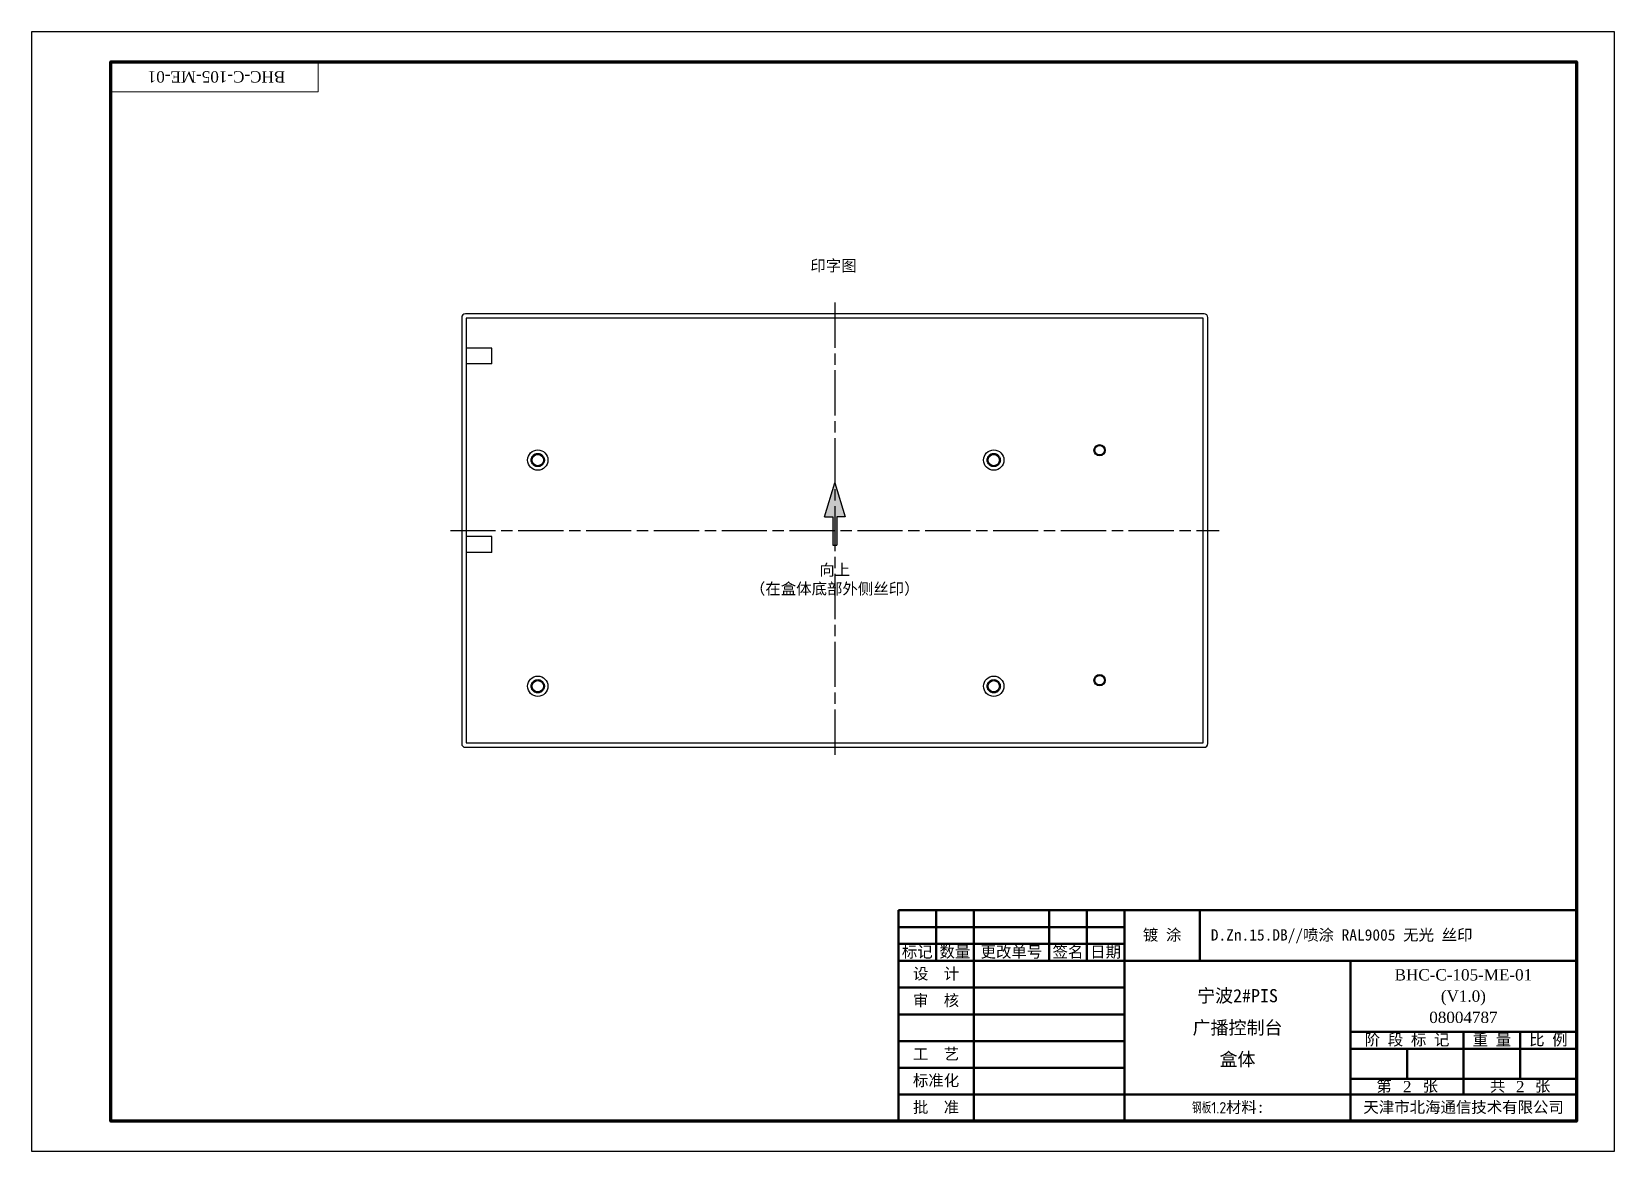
# Model space of a CAD drawing. Header units: millimetres. Extents: x 444 to 1461, y -41 to 357.
# Drawn here: x 1041.4 to 1461.4, y 0 to 297 of the extents above; entities that cross this region are included whole.
import ezdxf
from ezdxf.enums import TextEntityAlignment as Align

# ---------------------------------------------------------------- set-up
doc = ezdxf.new("R2010")
doc.units = ezdxf.units.MM
doc.linetypes.add('AM_ISO08W050', pattern=[18, 12, -1.5, 3, -1.5])
doc.layers.add('02___PRT_ALL_AXES', color=7, linetype='Continuous')
for name, color, linetype, lineweight in [('AM_0', 7, 'Continuous', 50), ('AM_5', 3, 'Continuous', 25), ('AM_6', 2, 'Continuous', 35), ('AM_6 @ 1', 2, 'Continuous', 35), ('AM_7', 4, 'AM_ISO08W050', 25), ('AM_8', 1, 'Continuous', 25), ('图层1', 6, 'Continuous', 30), ('图层5', 1, 'Continuous', 30)]:
    doc.layers.add(name, color=color, linetype=linetype, lineweight=lineweight)
doc.styles.add('fs', font='SIMFANG.TTF')
doc.styles.get("Standard").update_dxf_attribs({"font": 'ISOCP.SHX', "bigfont": 'gbcbig.shx'})
doc.styles.add('tnr', font='TIMES.TTF')

# ---------------------------------------------------------------- blocks, each defined once
blk = doc.blocks.new('BH-BORDER-A3')
at = {"color": 0, "lineweight": 13, "ltscale": 0.4}
for p in [(76, 289), (21, 281)]:
    blk.add_line(p, (76, 281), dxfattribs=at)
at = {"lineweight": 100, "ltscale": 0.4}
blk.add_lwpolyline([(410, 8), (21, 8), (21, 289), (410, 289)], close=True, dxfattribs=at)
at = {"layer": 'AM_8', "ltscale": 0.4}
blk.add_lwpolyline([(0, 0), (420, 0), (420, 297), (0, 297)], close=True, dxfattribs=at)
at = {"layer": 'AM_6', "color": 2, "ltscale": 0.4, "style": 'tnr'}
blk.add_attdef('TBA-2477AF-ME-00-00-00', text='', height=3, rotation=180, dxfattribs=at).set_placement((49.05, 285), align=Align.MIDDLE_CENTER)
blk = doc.blocks.new('*U55')
at = {"layer": 'AM_5', "lineweight": 0}
ref = blk.add_blockref('BH-BORDER-A3', (1041.41, 0), dxfattribs=at)
ref.add_attrib('TBA-2477AF-ME-00-00-00', 'BHC-C-105-ME-01', dxfattribs={"layer": 'AM_6 @ 1', "color": 2, "ltscale": 0.4, "height": 3, "rotation": 180, "style": 'tnr'}).set_placement((1090.46, 285), align=Align.MIDDLE_CENTER)
blk = doc.blocks.new('BH-TITLEBLOCK')
at = {"layer": 'AM_0', "lineweight": 50}
for p, q in [((-180, 56), (0, 56)), ((-180, 56), (-180, 0)), ((-170, 56), (-170, 42.5)), ((-160, 56), (-160, 0)), ((-140, 56), (-140, 42.5)), ((-140, 56), (-140, 42.5)), ((-140, 56), (-140, 42.5)), ((-130, 56), (-130, 42.5)), ((-130, 56), (-130, 42.5)), ((-130, 56), (-130, 42.5)), ((-120, 56), (-120, 0)), ((-100, 56), (-100, 42.5)), ((-180, 51.5), (-120, 51.5)), ((-180, 47), (-120, 47)), ((-180, 42.5), (0, 42.5)), ((-60, 42.5), (-60, 0)), ((-180, 35.42), (-120, 35.42)), ((-180, 28.34), (-120, 28.34)), ((-180, 21.26), (-120, 21.26)), ((-60, 23.7), (0, 23.7)), ((-30, 23.7), (-30, 7.1)), ((-15, 23.7), (-15, 11.2)), ((-60, 19.2), (0, 19.2)), ((-45, 19.2), (-45, 11.2)), ((-180, 14.18), (-120, 14.18)), ((-59.94, 11.2), (0, 11.2)), ((-180, 7.1), (0, 7.1))]:
    blk.add_line(p, q, dxfattribs=at)
at = {"layer": 'AM_0', "lineweight": 100, "ltscale": 0.4}
blk.add_lwpolyline([(0, 56), (0, 0), (-180, 0)], dxfattribs=at)
at = {"layer": 'AM_6', "color": 2, "style": 'fs'}
blk.add_attdef('D.ZN.15.DB//喷涂-RAL9004-亚光//丝印', (-97.09, 47.91), '', height=3, dxfattribs=at)
at = {"layer": 'AM_6', "color": 2, "style": 'tnr'}
for tag, p in [('TBA-2477AF-ME-00-00-00', (-30.06, 37.32)), ('(V1.0)', (-30.06, 31.68)), ('00000000', (-30.05, 26.04))]:
    blk.add_attdef(tag, text='', height=3, dxfattribs=at).set_placement(p, align=Align.CENTER)
at = {"layer": 'AM_6', "color": 2, "style": 'fs'}
blk.add_attdef('项目名称', text='', height=3.5, dxfattribs=at).set_placement((-90, 35.04), align=Align.TOP_CENTER)
at = {"layer": 'AM_6', "color": 2}
for tag, height, style, p in [('产品名称', 3.5, 'fs', (-90, 24.8)), ('1', 3, 'tnr', (-44.97, 9.15)), ('2', 3, 'tnr', (-14.99, 9.15))]:
    blk.add_attdef(tag, text='', height=height, dxfattribs=dict(at, style=style)).set_placement(p, align=Align.MIDDLE_CENTER)
at = {"layer": 'AM_6', "color": 2, "style": 'fs'}
blk.add_attdef('零件名称', text='', height=3.5, dxfattribs=at).set_placement((-90, 13.62), align=Align.BOTTOM_CENTER)
at = {"layer": 'AM_6', "ltscale": 0.4, "style": 'tnr', "flags": 14}
blk.add_attdef('1:1_001', (-11.43, 14.11), '', height=3, dxfattribs=at)
at = {"layer": 'AM_6', "ltscale": 0.4, "flags": 8}
blk.add_attdef('AL', (-102.06, 2.06), '', height=3, dxfattribs=at)
at = {"layer": 'AM_8', "linetype": 'ByBlock', "ltscale": 0.4, "char_height": 3, "attachment_point": 5}
for s, insert, width in [('{\\fFangSong_GB2312|b0|i0|c134|p49;镀 涂}', (-110, 49.25), 20.003), ('{\\fFangSong_GB2312|b0|i0|c134|p49;标记}', (-175, 44.75), 10), ('{\\fFangSong_GB2312|b0|i0|c134|p49;数量}', (-165, 44.75), 10), ('{\\fFangSong_GB2312|b0|i0|c134|p49;更改单号}', (-150, 44.75), 20), ('{\\fFangSong_GB2312|b0|i0|c134|p49;签名}', (-135, 44.75), 9.9978), ('{\\fFangSong_GB2312|b0|i0|c134|p49;日期}', (-125, 44.75), 10.0022), ('{\\fFangSong_GB2312|b0|i0|c134|p49;设  计}', (-170, 38.96), 20), ('{\\fFangSong_GB2312|b0|i0|c134|p49;审  核}', (-170, 31.88), 20), ('{\\fFangSong_GB2312|b0|i0|c134|p49;阶 段 标 记}', (-45, 21.45), 30), ('{\\fFangSong_GB2312|b0|i0|c134|p49;重 量}', (-22.5, 21.45), 15), ('{\\fFangSong_GB2312|b0|i0|c134|p49;比 例}', (-7.5, 21.45), 15), ('{\\fFangSong_GB2312|b0|i0|c134|p49;工  艺}', (-170, 17.72), 20), ('{\\fFangSong_GB2312|b0|i0|c134|p49;标准化}', (-170, 10.64), 20), ('{\\fFangSong_GB2312|b0|i0|c134|p49;第    张}', (-44.97, 9.15), 29.9401), ('{\\fFangSong_GB2312|b0|i0|c134|p49;共   } {\\fFangSong_GB2312|b0|i0|c134|p49;张}', (-15, 9.17), 30), ('{\\fFangSong_GB2312|b0|i0|c134|p49;批  准}', (-170, 3.55), 20), ('{\\fFangSong_GB2312|b0|i0|c134|p49;  材料:}', (-90, 3.55), 60), ('{\\fFangSong_GB2312|b0|i0|c134|p49;天津市北海通信技术有限公司}', (-30, 3.55), 60)]:
    blk.add_mtext(s, dxfattribs=dict(at, insert=insert, width=width))
blk = doc.blocks.new('*U54')
at = {"layer": 'AM_5', "lineweight": 0}
ref = blk.add_blockref('BH-TITLEBLOCK', (1451.41, 8), dxfattribs=at)
ref.add_attrib('2', '2', dxfattribs={"layer": 'AM_6 @ 1', "color": 2, "height": 3, "style": 'tnr'}).set_placement((1436.43, 17.15), align=Align.MIDDLE_CENTER)
ref.add_attrib('1', '2', dxfattribs={"layer": 'AM_6 @ 1', "color": 2, "height": 3, "style": 'tnr'}).set_placement((1406.44, 17.15), align=Align.MIDDLE_CENTER)
ref.add_attrib('D.ZN.15.DB//喷涂-RAL9004-亚光//丝印', 'D.Zn.15.DB//喷涂 RAL9005 无光 丝印', (1354.32, 55.91), dxfattribs={"layer": 'AM_6 @ 1', "color": 2, "height": 3, "style": 'fs'})
ref.add_attrib('TBA-2477AF-ME-00-00-00', 'BHC-C-105-ME-01', dxfattribs={"layer": 'AM_6 @ 1', "color": 2, "height": 3, "style": 'tnr'}).set_placement((1421.35, 45.32), align=Align.CENTER)
ref.add_attrib('00000000', '08004787', dxfattribs={"layer": 'AM_6 @ 1', "color": 2, "height": 3, "style": 'tnr'}).set_placement((1421.36, 34.04), align=Align.CENTER)
ref.add_attrib('(V1.0)', '(V1.0)', dxfattribs={"layer": 'AM_6 @ 1', "color": 2, "height": 3, "style": 'tnr'}).set_placement((1421.35, 39.68), align=Align.CENTER)
ref.add_attrib('零件名称', '盒体', dxfattribs={"layer": 'AM_6 @ 1', "color": 2, "height": 3.5, "style": 'fs'}).set_placement((1361.41, 21.62), align=Align.BOTTOM_CENTER)
ref.add_attrib('项目名称', '宁波2#PIS', dxfattribs={"layer": 'AM_6 @ 1', "color": 2, "height": 3.5, "style": 'fs'}).set_placement((1361.41, 43.04), align=Align.TOP_CENTER)
ref.add_attrib('产品名称', '广播控制台', dxfattribs={"layer": 'AM_6 @ 1', "color": 2, "height": 3.5, "style": 'fs'}).set_placement((1361.41, 32.8), align=Align.MIDDLE_CENTER)
ref.add_attrib('AL', '钢板1.2', (1349.35, 10.06), dxfattribs={"layer": 'AM_6', "ltscale": 0.4, "height": 3})

msp = doc.modelspace()

# ---------------------------------------------------------------- hatches: boundary and pattern name
at = {"layer": '图层5', "linetype": 'ByBlock', "ltscale": 0.4}
msp.add_hatch(color=256, dxfattribs=at).paths.add_polyline_path([(1255.041, 168.322), (1257.291, 168.322), (1254.541, 177.322), (1251.791, 168.322), (1254.041, 168.322), (1254.041, 160.822), (1255.041, 160.822)])

# ---------------------------------------------------------------- linework, layer by layer
at = {"color": 7, "linetype": 'Continuous'}
for p, q in [((1155.525, 221.169), (1155.525, 108.169)), ((1352.525, 222.169), (1156.525, 222.169)), ((1156.725, 220.969), (1156.725, 108.369)), ((1352.325, 220.969), (1156.725, 220.969)), ((1352.325, 108.369), (1352.325, 220.969)), ((1353.525, 108.169), (1353.525, 221.169)), ((1156.525, 107.169), (1352.525, 107.169)), ((1156.725, 108.369), (1352.325, 108.369))]:
    msp.add_line(p, q, dxfattribs=at)
for centre, start, end in [((1156.525, 221.169), 90, 180), ((1352.525, 221.169), 0, 90), ((1156.525, 108.169), 180, 270), ((1352.525, 108.169), 270, 0)]:
    msp.add_arc(centre, 1, start, end, dxfattribs=at)
at = {"layer": '02___PRT_ALL_AXES', "color": 7, "linetype": 'Continuous'}
for p, q in [((1163.525, 213.069), (1156.725, 213.069)), ((1163.525, 208.869), (1163.525, 213.069)), ((1163.525, 208.869), (1156.725, 208.869)), ((1163.525, 163.069), (1156.725, 163.069)), ((1163.525, 158.869), (1163.525, 163.069)), ((1163.525, 158.869), (1156.725, 158.869))]:
    msp.add_line(p, q, dxfattribs=at)
for centre, radius in [((1175.725, 183.369), 2.7), ((1175.725, 183.369), 1.5), ((1296.725, 183.369), 2.7), ((1296.725, 183.369), 1.5), ((1324.825, 185.969), 1.5), ((1175.725, 123.369), 2.7), ((1296.725, 123.369), 2.7), ((1324.825, 124.969), 1.5), ((1175.725, 123.369), 1.5), ((1296.725, 123.369), 1.5)]:
    msp.add_circle(centre, radius, dxfattribs=at)
at = {"layer": 'AM_7'}
for p, q in [((1254.525, 225.169), (1254.525, 104.169)), ((1152.525, 164.669), (1356.525, 164.669))]:
    msp.add_line(p, q, dxfattribs=at)
for centre, radius in [((1175.725, 183.369), 1.75), ((1296.725, 183.369), 1.75), ((1324.825, 185.969), 1.25), ((1324.825, 124.969), 1.25), ((1175.725, 123.369), 1.75), ((1296.725, 123.369), 1.75)]:
    msp.add_circle(centre, radius, dxfattribs=at)
at = {"layer": '图层5', "linetype": 'ByBlock', "ltscale": 0.4}
for p, q in [((1251.791, 168.322), (1254.541, 177.322)), ((1254.541, 177.322), (1257.291, 168.322)), ((1251.791, 168.322), (1254.041, 168.322)), ((1254.041, 168.322), (1254.041, 160.822)), ((1255.041, 168.322), (1255.041, 160.822)), ((1257.291, 168.322), (1255.041, 168.322)), ((1254.041, 160.822), (1255.041, 160.822)), ((1254.041, 160.822), (1255.041, 160.822))]:
    msp.add_line(p, q, dxfattribs=at)

# ---------------------------------------------------------------- block references
at = {"layer": 'AM_6', "color": 2}
for name in ['*U55', '*U54']:
    msp.add_blockref(name, (0, 0), dxfattribs=at)

# ---------------------------------------------------------------- texts
at = {"layer": 'AM_6 @ 1', "color": 2, "insert": (1236.084, 236.439), "char_height": 3, "attachment_point": 1, "style": 'tnr'}
msp.add_mtext_dynamic_manual_height_columns('\\pi11.975;{\\fSimSun|b0|i0|c134|p2;印字图}', width=35.78306, gutter_width=12.5, heights=[0], dxfattribs=at)
at = {"layer": '图层1', "color": 1, "linetype": 'ByBlock', "ltscale": 0.4, "insert": (1254.525, 151.55), "char_height": 3, "width": 45.84808, "attachment_point": 5}
msp.add_mtext('{\\fSimHei|b0|i0|c134|p2;向上\\P（在盒体底部外侧丝印）}', dxfattribs=at)

doc.saveas('drawing.dxf')
